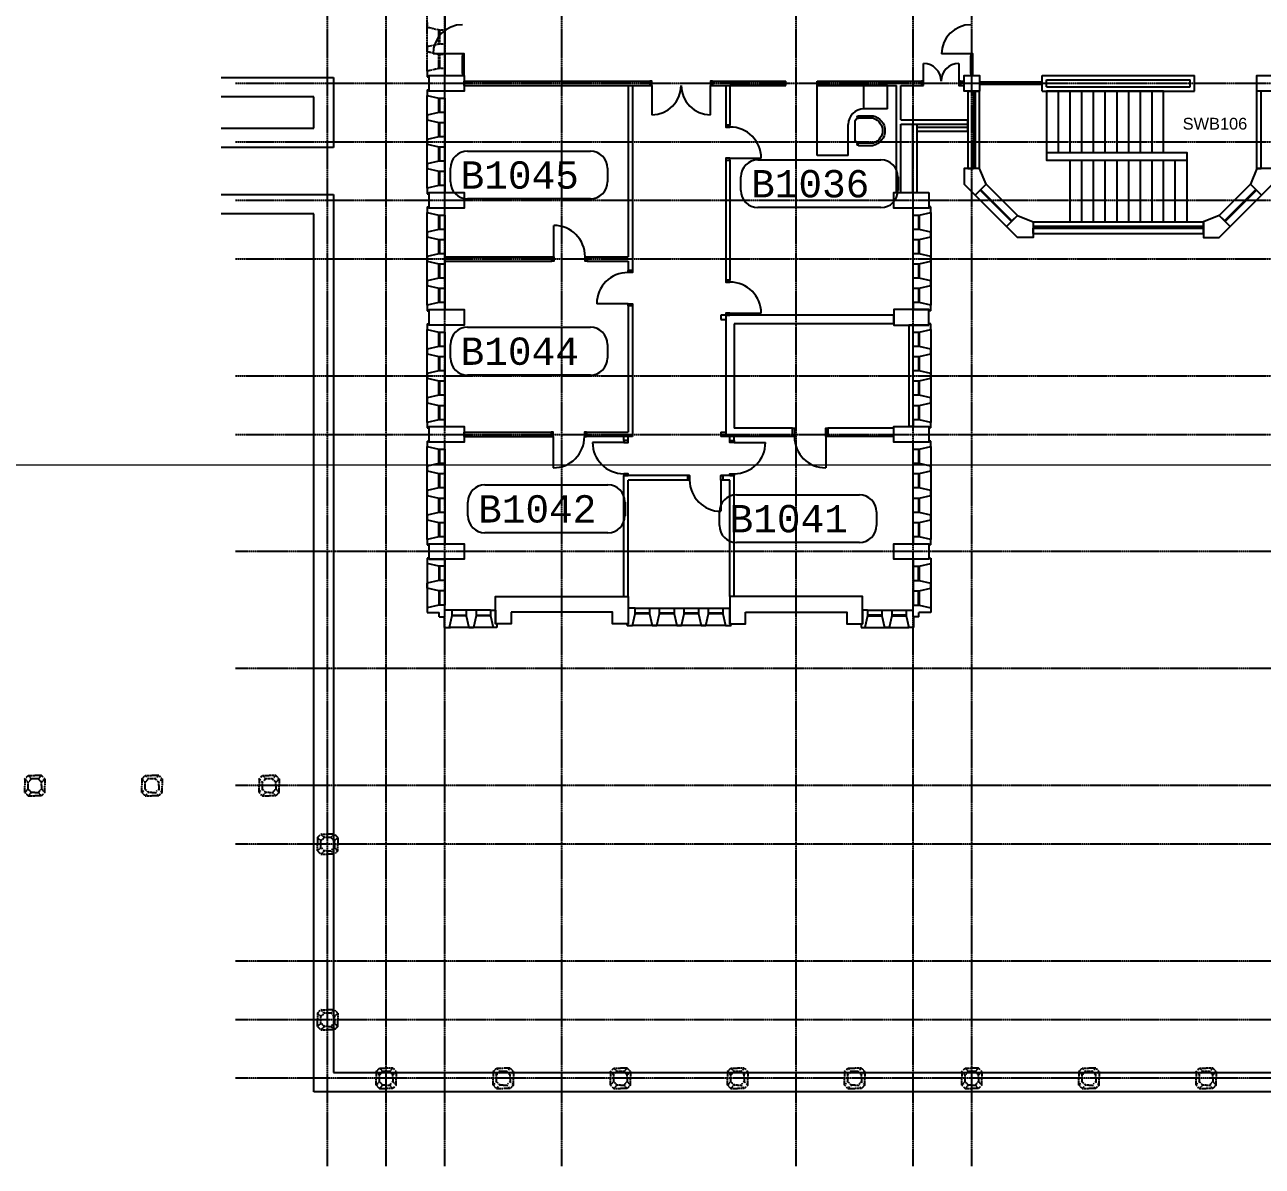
# Model space of a CAD drawing. Header units: millimetres. Extents: x -58291 to 85267, y -25390 to 67826.
# Drawn here: x -58291 to -26594, y -17978 to 11276 of the extents above; entities that cross this region are included whole.
import ezdxf

# ---------------------------------------------------------------- set-up
doc = ezdxf.new("R2010")
doc.units = ezdxf.units.MM
doc.linetypes.add('PCENTRE', pattern=[50.8, 31.75, -6.35, 6.35, -6.35])
doc.linetypes.add('PPHANTOM', pattern=[63.5, 31.75, -6.35, 6.35, -6.35, 6.35, -6.35])
for name, color, linetype in [('Boundaries_and_building_grids', 140, 'Continuous'), ('BRICK_WALLS_P4', 1, 'Continuous'), ('COLUMNS_P5', 3, 'Continuous'), ('DR', 8, 'Continuous'), ('FURNITURE', 40, 'Continuous'), ('LIFTS AND STAIRS', 8, 'Continuous'), ('SITE', 1, 'Continuous'), ('TEXT', 2, 'Continuous'), ('WA', 6, 'Continuous'), ('WA_EXT', 7, 'Continuous'), ('WN', 4, 'Continuous')]:
    doc.layers.add(name, color=color, linetype=linetype)
doc.layers.get('0').off()
doc.styles.add('arial', font='arial.ttf')
doc.styles.add('MONOTXT', font='monotxt.shx')

# ---------------------------------------------------------------- blocks, each defined once
blk = doc.blocks.new('Chair Accent 30x30')
at = {"linetype": 'Continuous'}
for p, q in [((-15, 3.1), (-15, 18)), ((-12.5, 18.3), (-12.5, 3)), ((12.5, 18.3), (12.5, 3)), ((15, 3.1), (15, 18)), ((-9.5, 0), (9.5, 0))]:
    blk.add_line(p, q, dxfattribs=at)
for centre, radius, start, end in [((0, 14.6), 15.4, 12.6804, 167.3196), ((0, 14.4), 13.1, 17.408, 162.5919), ((-13.8, 3.1), 1.25, 180, 0), ((-9.5, 3), 3, 180, 270), ((9.5, 3), 3, 270, 0), ((13.8, 3.1), 1.25, 180, 0)]:
    blk.add_arc(centre, radius, start, end, dxfattribs=at)
blk = doc.blocks.new('computer desk with drawers')
at = {"linetype": 'Continuous'}
for p, q in [((0, -1800), (0, 0)), ((1200, 0), (0, 0)), ((1200, -600), (1200, 0)), ((1800, 0), (1200, 0)), ((1800, -600), (1800, 0)), ((1800, -600), (1200, -600)), ((800, -1800), (800, -1000)), ((800, -1800), (0, -1800))]:
    blk.add_line(p, q, dxfattribs=at)
blk.add_arc((1200, -1000), 400, 90, 180, dxfattribs=at)

msp = doc.modelspace()

# ---------------------------------------------------------------- linework, layer by layer
at = {"layer": 'Boundaries_and_building_grids', "color": 140, "linetype": 'PCENTRE', "lineweight": -3}
for p, q in [((-50533, -17978), (-50533, 67826)), ((-49033, -17978), (-49033, 67826)), ((-47533, -17978), (-47533, 67826)), ((-44533, -17978), (-44533, 67826)), ((-38533, -17978), (-38533, 67826)), ((-35533, -17978), (-35533, 67826)), ((-34033, -17978), (-34033, 67826)), ((-52891, 9776), (50767, 9776)), ((-52891, 8276), (50767, 8276)), ((-52891, 6776), (50767, 6776)), ((-52891, 5276), (50767, 5276)), ((-52891, 2276), (50767, 2276)), ((-52891, 776), (50767, 776)), ((50767, -2224), (-52891, -2224)), ((50767, -5224), (-52891, -5224)), ((50767, -8224), (-52891, -8224)), ((50767, -9724), (-52891, -9724)), ((50767, -12724), (-52891, -12724)), ((50767, -14224), (-52891, -14224)), ((50767, -15724), (-52891, -15724))]:
    msp.add_line(p, q, dxfattribs=at)
at = {"layer": 'BRICK_WALLS_P4', "linetype": 'Continuous'}
for p, q in [((-47033, 9831), (-42278, 9831)), ((-47033, 9721), (-47033, 9831)), ((-47033, 9831), (-42278, 9831)), ((-46663, 9831), (-42278, 9831)), ((-46663, 9831), (-42278, 9831)), ((-42278, 9831), (-42278, 9721)), ((-42278, 9831), (-42278, 9721)), ((-40678, 9831), (-40678, 9721)), ((-40678, 9831), (-38797, 9831)), ((-40678, 9831), (-38797, 9831)), ((-40678, 9831), (-40678, 9721)), ((-40678, 9831), (-38797, 9831)), ((-40678, 9831), (-38797, 9831)), ((-38797, 9721), (-38797, 9831)), ((-38797, 9721), (-38797, 9831)), ((-37997, 9831), (-35917, 9831)), ((-37997, 9721), (-37997, 9831)), ((-37997, 9831), (-35319, 9831)), ((-37997, 9721), (-37997, 9831)), ((-37997, 9831), (-35917, 9831)), ((-37997, 9831), (-35319, 9831)), ((-35319, 9831), (-35319, 9721)), ((-34319, 9831), (-34319, 9721)), ((-34319, 9831), (-34233, 9831)), ((-34233, 9721), (-34233, 9831)), ((-32233, 9976), (-28333, 9976)), ((-32233, 9576), (-32233, 9976)), ((-32123, 9686), (-32123, 9866)), ((-32123, 9866), (-28443, 9866)), ((-28443, 9686), (-28443, 9866)), ((-28333, 9576), (-28333, 9976)), ((-47033, 9721), (-42278, 9721)), ((-47033, 9721), (-42838, 9721)), ((-42728, 9721), (-42278, 9721)), ((-40678, 9721), (-38797, 9721)), ((-40678, 9721), (-40338, 9721)), ((-40228, 9721), (-38797, 9721)), ((-40228, 9721), (-38797, 9721)), ((-38797, 9721), (-40228, 9721)), ((-37997, 9721), (-35963, 9721)), ((-37997, 9721), (-35963, 9721)), ((-37997, 9721), (-35963, 9721)), ((-37997, 9721), (-35963, 9721)), ((-35963, 6976), (-35963, 9721)), ((-35853, 8837), (-35853, 9721)), ((-35853, 9721), (-35319, 9721)), ((-34319, 9721), (-34233, 9721)), ((-34133, 9576), (-34133, 7593)), ((-34133, 9576), (-33993, 9576)), ((-33993, 9576), (-33993, 7593)), ((-33943, 7593), (-33943, 9576)), ((-33943, 9576), (-33833, 9576)), ((-33833, 7593), (-33833, 9576)), ((-32233, 9576), (-28333, 9576)), ((-32123, 9686), (-28443, 9686)), ((-26733, 7593), (-26733, 9576)), ((-26623, 9576), (-26733, 9576)), ((-26623, 7593), (-26623, 9576)), ((-35853, 8837), (-34133, 8837)), ((-35853, 8727), (-34133, 8727)), ((-35853, 6976), (-35853, 8727)), ((-35541, 6976), (-35541, 8727)), ((-35431, 6976), (-35431, 8727)), ((-35431, 8654), (-34133, 8654)), ((-34133, 8727), (-34133, 8837)), ((-34133, 8544), (-34133, 8727)), ((-35431, 8544), (-34133, 8544)), ((-34133, 7593), (-33993, 7593)), ((-33833, 7593), (-33943, 7593)), ((-26733, 7593), (-26623, 7593)), ((-35963, 6976), (-35853, 6976)), ((-35541, 6976), (-35431, 6976)), ((-32466, 6226), (-28100, 6226)), ((-32466, 6226), (-32466, 6116)), ((-32466, 6116), (-28100, 6116)), ((-32466, 6066), (-28100, 6066)), ((-32466, 5926), (-32466, 6066)), ((-28100, 6116), (-28100, 6226)), ((-28100, 5926), (-28100, 6066)), ((-32466, 5926), (-28100, 5926)), ((-36033, 3831), (-40338, 3831)), ((-40338, 3831), (-40338, 721)), ((-36033, 3611), (-36033, 3831)), ((-36033, 3611), (-40118, 3611)), ((-40118, 3611), (-40118, 941)), ((-35533, 3576), (-35643, 3576)), ((-35643, 3576), (-35643, 976)), ((-35533, 976), (-35643, 976)), ((-38625, 721), (-40338, 721)), ((-38625, 941), (-40118, 941)), ((-38625, 721), (-38625, 941)), ((-36033, 941), (-37725, 941)), ((-37725, 721), (-37725, 941)), ((-36033, 721), (-37725, 721)), ((-36033, 721), (-36033, 941))]:
    msp.add_line(p, q, dxfattribs=at)
at = {"layer": 'COLUMNS_P5', "color": 8, "linetype": 'PPHANTOM'}
for p, q in [((-58291, -8052), (-58205, -7966)), ((-58291, -8052), (-58291, -8224)), ((-58205, -8138), (-58291, -8052)), ((-58291, -8397), (-58291, -8224)), ((-58119, -8052), (-58205, -7966)), ((-58205, -7966), (-58033, -7966)), ((-58205, -8138), (-58119, -8052)), ((-58205, -8224), (-58205, -8138)), ((-58205, -8310), (-58205, -8224)), ((-58033, -8052), (-58119, -8052)), ((-57861, -7966), (-58033, -7966)), ((-57947, -8052), (-58033, -8052)), ((-57947, -8052), (-57861, -7966)), ((-57947, -8052), (-57861, -8138)), ((-57774, -8052), (-57861, -7966)), ((-57861, -8138), (-57774, -8052)), ((-57861, -8224), (-57861, -8138)), ((-57861, -8224), (-57861, -8310)), ((-57774, -8052), (-57774, -8224)), ((-57774, -8397), (-57774, -8224)), ((-55291, -8052), (-55205, -7966)), ((-55205, -8138), (-55291, -8052)), ((-55291, -8052), (-55291, -8224)), ((-55291, -8397), (-55291, -8224)), ((-55205, -7966), (-55033, -7966)), ((-55119, -8052), (-55205, -7966)), ((-55205, -8138), (-55119, -8052)), ((-55205, -8224), (-55205, -8138)), ((-55205, -8310), (-55205, -8224)), ((-55033, -8052), (-55119, -8052)), ((-54861, -7966), (-55033, -7966)), ((-54947, -8052), (-55033, -8052)), ((-54947, -8052), (-54861, -7966)), ((-54947, -8052), (-54861, -8138)), ((-54774, -8052), (-54861, -7966)), ((-54861, -8138), (-54774, -8052)), ((-54861, -8224), (-54861, -8138)), ((-54861, -8224), (-54861, -8310)), ((-54774, -8052), (-54774, -8224)), ((-54774, -8397), (-54774, -8224)), ((-52291, -8052), (-52205, -7966)), ((-52291, -8052), (-52291, -8224)), ((-52205, -8138), (-52291, -8052)), ((-52291, -8397), (-52291, -8224)), ((-52119, -8052), (-52205, -7966)), ((-52205, -7966), (-52033, -7966)), ((-52205, -8138), (-52119, -8052)), ((-52205, -8224), (-52205, -8138)), ((-52205, -8310), (-52205, -8224)), ((-52033, -8052), (-52119, -8052)), ((-51861, -7966), (-52033, -7966)), ((-51947, -8052), (-52033, -8052)), ((-51947, -8052), (-51861, -7966)), ((-51947, -8052), (-51861, -8138)), ((-51774, -8052), (-51861, -7966)), ((-51861, -8138), (-51774, -8052)), ((-51861, -8224), (-51861, -8138)), ((-51861, -8224), (-51861, -8310)), ((-51774, -8052), (-51774, -8224)), ((-51774, -8397), (-51774, -8224)), ((-58205, -8310), (-58291, -8397)), ((-58291, -8397), (-58205, -8483)), ((-58119, -8397), (-58205, -8310)), ((-58119, -8397), (-58205, -8483)), ((-58205, -8483), (-58033, -8483)), ((-58033, -8397), (-58119, -8397)), ((-58033, -8397), (-57947, -8397)), ((-57861, -8483), (-58033, -8483)), ((-57861, -8310), (-57947, -8397)), ((-57947, -8397), (-57861, -8483)), ((-57861, -8310), (-57774, -8397)), ((-57774, -8397), (-57861, -8483)), ((-55205, -8310), (-55291, -8397)), ((-55291, -8397), (-55205, -8483)), ((-55119, -8397), (-55205, -8310)), ((-55119, -8397), (-55205, -8483)), ((-55205, -8483), (-55033, -8483)), ((-55033, -8397), (-55119, -8397)), ((-55033, -8397), (-54947, -8397)), ((-54861, -8483), (-55033, -8483)), ((-54861, -8310), (-54947, -8397)), ((-54947, -8397), (-54861, -8483)), ((-54861, -8310), (-54774, -8397)), ((-54774, -8397), (-54861, -8483)), ((-52205, -8310), (-52291, -8397)), ((-52291, -8397), (-52205, -8483)), ((-52119, -8397), (-52205, -8310)), ((-52119, -8397), (-52205, -8483)), ((-52205, -8483), (-52033, -8483)), ((-52033, -8397), (-52119, -8397)), ((-52033, -8397), (-51947, -8397)), ((-51861, -8483), (-52033, -8483)), ((-51861, -8310), (-51947, -8397)), ((-51947, -8397), (-51861, -8483)), ((-51861, -8310), (-51774, -8397)), ((-51774, -8397), (-51861, -8483)), ((-50791, -9552), (-50705, -9466)), ((-50619, -9552), (-50705, -9466)), ((-50705, -9466), (-50533, -9466)), ((-50361, -9466), (-50533, -9466)), ((-50447, -9552), (-50361, -9466)), ((-50274, -9552), (-50361, -9466)), ((-50791, -9552), (-50791, -9724)), ((-50705, -9638), (-50791, -9552)), ((-50791, -9897), (-50791, -9724)), ((-50705, -9810), (-50791, -9897)), ((-50705, -9638), (-50619, -9552)), ((-50705, -9724), (-50705, -9638)), ((-50705, -9810), (-50705, -9724)), ((-50619, -9897), (-50705, -9810)), ((-50533, -9552), (-50619, -9552)), ((-50447, -9552), (-50533, -9552)), ((-50447, -9552), (-50361, -9638)), ((-50361, -9810), (-50447, -9897)), ((-50361, -9638), (-50274, -9552)), ((-50361, -9724), (-50361, -9638)), ((-50361, -9724), (-50361, -9810)), ((-50361, -9810), (-50274, -9897)), ((-50274, -9552), (-50274, -9724)), ((-50274, -9897), (-50274, -9724)), ((-50791, -9897), (-50705, -9983)), ((-50619, -9897), (-50705, -9983)), ((-50705, -9983), (-50533, -9983)), ((-50533, -9897), (-50619, -9897)), ((-50533, -9897), (-50447, -9897)), ((-50361, -9983), (-50533, -9983)), ((-50447, -9897), (-50361, -9983)), ((-50274, -9897), (-50361, -9983)), ((-50791, -14052), (-50705, -13966)), ((-50791, -14052), (-50791, -14224)), ((-50705, -14138), (-50791, -14052)), ((-50791, -14397), (-50791, -14224)), ((-50619, -14052), (-50705, -13966)), ((-50705, -13966), (-50533, -13966)), ((-50705, -14138), (-50619, -14052)), ((-50705, -14224), (-50705, -14138)), ((-50705, -14310), (-50705, -14224)), ((-50533, -14052), (-50619, -14052)), ((-50361, -13966), (-50533, -13966)), ((-50447, -14052), (-50533, -14052)), ((-50447, -14052), (-50361, -13966)), ((-50447, -14052), (-50361, -14138)), ((-50274, -14052), (-50361, -13966)), ((-50361, -14138), (-50274, -14052)), ((-50361, -14224), (-50361, -14138)), ((-50361, -14224), (-50361, -14310)), ((-50274, -14052), (-50274, -14224)), ((-50274, -14397), (-50274, -14224)), ((-50705, -14310), (-50791, -14397)), ((-50791, -14397), (-50705, -14483)), ((-50619, -14397), (-50705, -14310)), ((-50619, -14397), (-50705, -14483)), ((-50705, -14483), (-50533, -14483)), ((-50533, -14397), (-50619, -14397)), ((-50533, -14397), (-50447, -14397)), ((-50361, -14483), (-50533, -14483)), ((-50361, -14310), (-50447, -14397)), ((-50447, -14397), (-50361, -14483)), ((-50361, -14310), (-50274, -14397)), ((-50274, -14397), (-50361, -14483)), ((-49291, -15552), (-49205, -15466)), ((-49119, -15552), (-49205, -15466)), ((-49205, -15466), (-49033, -15466)), ((-48861, -15466), (-49033, -15466)), ((-48947, -15552), (-48861, -15466)), ((-48774, -15552), (-48861, -15466)), ((-46291, -15552), (-46205, -15466)), ((-46119, -15552), (-46205, -15466)), ((-46205, -15466), (-46033, -15466)), ((-45861, -15466), (-46033, -15466)), ((-45947, -15552), (-45861, -15466)), ((-45774, -15552), (-45861, -15466)), ((-43291, -15552), (-43205, -15466)), ((-43205, -15466), (-43033, -15466)), ((-43119, -15552), (-43205, -15466)), ((-42861, -15466), (-43033, -15466)), ((-42947, -15552), (-42861, -15466)), ((-42774, -15552), (-42861, -15466)), ((-40291, -15552), (-40205, -15466)), ((-40119, -15552), (-40205, -15466)), ((-40205, -15466), (-40033, -15466)), ((-39861, -15466), (-40033, -15466)), ((-39947, -15552), (-39861, -15466)), ((-39774, -15552), (-39861, -15466)), ((-37291, -15552), (-37205, -15466)), ((-37119, -15552), (-37205, -15466)), ((-37205, -15466), (-37033, -15466)), ((-36861, -15466), (-37033, -15466)), ((-36947, -15552), (-36861, -15466)), ((-36774, -15552), (-36861, -15466)), ((-34291, -15552), (-34205, -15466)), ((-34119, -15552), (-34205, -15466)), ((-34205, -15466), (-34033, -15466)), ((-33861, -15466), (-34033, -15466)), ((-33947, -15552), (-33861, -15466)), ((-33774, -15552), (-33861, -15466)), ((-31291, -15552), (-31205, -15466)), ((-31205, -15466), (-31033, -15466)), ((-31119, -15552), (-31205, -15466)), ((-30861, -15466), (-31033, -15466)), ((-30947, -15552), (-30861, -15466)), ((-30774, -15552), (-30861, -15466)), ((-28291, -15552), (-28205, -15466)), ((-28119, -15552), (-28205, -15466)), ((-28205, -15466), (-28033, -15466)), ((-27861, -15466), (-28033, -15466)), ((-27947, -15552), (-27861, -15466)), ((-27774, -15552), (-27861, -15466)), ((-49291, -15552), (-49291, -15724)), ((-49205, -15638), (-49291, -15552)), ((-49291, -15897), (-49291, -15724)), ((-49205, -15810), (-49291, -15897)), ((-49205, -15638), (-49119, -15552)), ((-49205, -15724), (-49205, -15638)), ((-49205, -15810), (-49205, -15724)), ((-49119, -15897), (-49205, -15810)), ((-49033, -15552), (-49119, -15552)), ((-48947, -15552), (-49033, -15552)), ((-48947, -15552), (-48861, -15638)), ((-48861, -15810), (-48947, -15897)), ((-48861, -15638), (-48774, -15552)), ((-48861, -15724), (-48861, -15638)), ((-48861, -15724), (-48861, -15810)), ((-48861, -15810), (-48774, -15897)), ((-48774, -15552), (-48774, -15724)), ((-48774, -15897), (-48774, -15724)), ((-46291, -15552), (-46291, -15724)), ((-46205, -15638), (-46291, -15552)), ((-46291, -15897), (-46291, -15724)), ((-46205, -15810), (-46291, -15897)), ((-46205, -15638), (-46119, -15552)), ((-46205, -15724), (-46205, -15638)), ((-46205, -15810), (-46205, -15724)), ((-46119, -15897), (-46205, -15810)), ((-46033, -15552), (-46119, -15552)), ((-45947, -15552), (-46033, -15552)), ((-45947, -15552), (-45861, -15638)), ((-45861, -15810), (-45947, -15897)), ((-45861, -15638), (-45774, -15552)), ((-45861, -15724), (-45861, -15638)), ((-45861, -15724), (-45861, -15810)), ((-45861, -15810), (-45774, -15897)), ((-45774, -15552), (-45774, -15724)), ((-45774, -15897), (-45774, -15724)), ((-43205, -15638), (-43291, -15552)), ((-43291, -15552), (-43291, -15724)), ((-43291, -15897), (-43291, -15724)), ((-43205, -15810), (-43291, -15897)), ((-43205, -15638), (-43119, -15552)), ((-43205, -15724), (-43205, -15638)), ((-43205, -15810), (-43205, -15724)), ((-43119, -15897), (-43205, -15810)), ((-43033, -15552), (-43119, -15552)), ((-42947, -15552), (-43033, -15552)), ((-42947, -15552), (-42861, -15638)), ((-42861, -15810), (-42947, -15897)), ((-42861, -15638), (-42774, -15552)), ((-42861, -15724), (-42861, -15638)), ((-42861, -15724), (-42861, -15810)), ((-42861, -15810), (-42774, -15897)), ((-42774, -15552), (-42774, -15724)), ((-42774, -15897), (-42774, -15724)), ((-40205, -15638), (-40291, -15552)), ((-40291, -15552), (-40291, -15724)), ((-40291, -15897), (-40291, -15724)), ((-40205, -15810), (-40291, -15897)), ((-40205, -15638), (-40119, -15552)), ((-40205, -15724), (-40205, -15638)), ((-40205, -15810), (-40205, -15724)), ((-40119, -15897), (-40205, -15810)), ((-40033, -15552), (-40119, -15552)), ((-39947, -15552), (-40033, -15552)), ((-39947, -15552), (-39861, -15638)), ((-39861, -15810), (-39947, -15897)), ((-39861, -15638), (-39774, -15552)), ((-39861, -15724), (-39861, -15638)), ((-39861, -15724), (-39861, -15810)), ((-39861, -15810), (-39774, -15897)), ((-39774, -15552), (-39774, -15724)), ((-39774, -15897), (-39774, -15724)), ((-37291, -15552), (-37291, -15724)), ((-37205, -15638), (-37291, -15552)), ((-37291, -15897), (-37291, -15724)), ((-37205, -15810), (-37291, -15897)), ((-37205, -15638), (-37119, -15552)), ((-37205, -15724), (-37205, -15638)), ((-37205, -15810), (-37205, -15724)), ((-37119, -15897), (-37205, -15810)), ((-37033, -15552), (-37119, -15552)), ((-36947, -15552), (-37033, -15552)), ((-36947, -15552), (-36861, -15638)), ((-36861, -15810), (-36947, -15897)), ((-36861, -15638), (-36774, -15552)), ((-36861, -15724), (-36861, -15638)), ((-36861, -15724), (-36861, -15810)), ((-36861, -15810), (-36774, -15897)), ((-36774, -15552), (-36774, -15724)), ((-36774, -15897), (-36774, -15724)), ((-34291, -15552), (-34291, -15724)), ((-34205, -15638), (-34291, -15552)), ((-34291, -15897), (-34291, -15724)), ((-34205, -15810), (-34291, -15897)), ((-34205, -15638), (-34119, -15552)), ((-34205, -15724), (-34205, -15638)), ((-34205, -15810), (-34205, -15724)), ((-34119, -15897), (-34205, -15810)), ((-34033, -15552), (-34119, -15552)), ((-33947, -15552), (-34033, -15552)), ((-33947, -15552), (-33861, -15638)), ((-33861, -15810), (-33947, -15897)), ((-33861, -15638), (-33774, -15552)), ((-33861, -15724), (-33861, -15638)), ((-33861, -15724), (-33861, -15810)), ((-33861, -15810), (-33774, -15897)), ((-33774, -15552), (-33774, -15724)), ((-33774, -15897), (-33774, -15724)), ((-31291, -15552), (-31291, -15724)), ((-31205, -15638), (-31291, -15552)), ((-31291, -15897), (-31291, -15724)), ((-31205, -15810), (-31291, -15897)), ((-31205, -15638), (-31119, -15552)), ((-31205, -15724), (-31205, -15638)), ((-31205, -15810), (-31205, -15724)), ((-31119, -15897), (-31205, -15810)), ((-31033, -15552), (-31119, -15552)), ((-30947, -15552), (-31033, -15552)), ((-30947, -15552), (-30861, -15638)), ((-30861, -15810), (-30947, -15897)), ((-30861, -15638), (-30774, -15552)), ((-30861, -15724), (-30861, -15638)), ((-30861, -15724), (-30861, -15810)), ((-30861, -15810), (-30774, -15897)), ((-30774, -15552), (-30774, -15724)), ((-30774, -15897), (-30774, -15724)), ((-28291, -15552), (-28291, -15724)), ((-28205, -15638), (-28291, -15552)), ((-28291, -15897), (-28291, -15724)), ((-28205, -15810), (-28291, -15897)), ((-28205, -15638), (-28119, -15552)), ((-28205, -15724), (-28205, -15638)), ((-28205, -15810), (-28205, -15724)), ((-28119, -15897), (-28205, -15810)), ((-28033, -15552), (-28119, -15552)), ((-27947, -15552), (-28033, -15552)), ((-27947, -15552), (-27861, -15638)), ((-27861, -15810), (-27947, -15897)), ((-27861, -15638), (-27774, -15552)), ((-27861, -15724), (-27861, -15638)), ((-27861, -15724), (-27861, -15810)), ((-27861, -15810), (-27774, -15897)), ((-27774, -15552), (-27774, -15724)), ((-27774, -15897), (-27774, -15724)), ((-49291, -15897), (-49205, -15983)), ((-49119, -15897), (-49205, -15983)), ((-49205, -15983), (-49033, -15983)), ((-49033, -15897), (-49119, -15897)), ((-49033, -15897), (-48947, -15897)), ((-48861, -15983), (-49033, -15983)), ((-48947, -15897), (-48861, -15983)), ((-48774, -15897), (-48861, -15983)), ((-46291, -15897), (-46205, -15983)), ((-46119, -15897), (-46205, -15983)), ((-46205, -15983), (-46033, -15983)), ((-46033, -15897), (-46119, -15897)), ((-46033, -15897), (-45947, -15897)), ((-45861, -15983), (-46033, -15983)), ((-45947, -15897), (-45861, -15983)), ((-45774, -15897), (-45861, -15983)), ((-43291, -15897), (-43205, -15983)), ((-43119, -15897), (-43205, -15983)), ((-43205, -15983), (-43033, -15983)), ((-43033, -15897), (-43119, -15897)), ((-43033, -15897), (-42947, -15897)), ((-42861, -15983), (-43033, -15983)), ((-42947, -15897), (-42861, -15983)), ((-42774, -15897), (-42861, -15983)), ((-40291, -15897), (-40205, -15983)), ((-40119, -15897), (-40205, -15983)), ((-40205, -15983), (-40033, -15983)), ((-40033, -15897), (-40119, -15897)), ((-40033, -15897), (-39947, -15897)), ((-39861, -15983), (-40033, -15983)), ((-39947, -15897), (-39861, -15983)), ((-39774, -15897), (-39861, -15983)), ((-37291, -15897), (-37205, -15983)), ((-37119, -15897), (-37205, -15983)), ((-37205, -15983), (-37033, -15983)), ((-37033, -15897), (-37119, -15897)), ((-37033, -15897), (-36947, -15897)), ((-36861, -15983), (-37033, -15983)), ((-36947, -15897), (-36861, -15983)), ((-36774, -15897), (-36861, -15983)), ((-34291, -15897), (-34205, -15983)), ((-34119, -15897), (-34205, -15983)), ((-34205, -15983), (-34033, -15983)), ((-34033, -15897), (-34119, -15897)), ((-34033, -15897), (-33947, -15897)), ((-33861, -15983), (-34033, -15983)), ((-33947, -15897), (-33861, -15983)), ((-33774, -15897), (-33861, -15983)), ((-31291, -15897), (-31205, -15983)), ((-31119, -15897), (-31205, -15983)), ((-31205, -15983), (-31033, -15983)), ((-31033, -15897), (-31119, -15897)), ((-31033, -15897), (-30947, -15897)), ((-30861, -15983), (-31033, -15983)), ((-30947, -15897), (-30861, -15983)), ((-30774, -15897), (-30861, -15983)), ((-28291, -15897), (-28205, -15983)), ((-28119, -15897), (-28205, -15983)), ((-28205, -15983), (-28033, -15983)), ((-28033, -15897), (-28119, -15897)), ((-28033, -15897), (-27947, -15897)), ((-27861, -15983), (-28033, -15983)), ((-27947, -15897), (-27861, -15983)), ((-27774, -15897), (-27861, -15983))]:
    msp.add_line(p, q, dxfattribs=at)
at = {"layer": 'COLUMNS_P5', "linetype": 'Continuous'}
for points in [[(-47933, 9576), (-47933, 9976), (-47033, 9976), (-47033, 9576), (-47933, 9576)], [(-33833, 9576), (-34233, 9576), (-34233, 9976), (-33833, 9976), (-33833, 9576)], [(-26333, 9576), (-26733, 9576), (-26733, 9976), (-26333, 9976), (-26333, 9576)], [(-47933, 6576), (-47933, 6976), (-47033, 6976), (-47033, 6576), (-47933, 6576)], [(-35133, 6976), (-35133, 6576), (-36033, 6576), (-36033, 6976), (-35133, 6976)], [(-47933, 3576), (-47933, 3976), (-47033, 3976), (-47033, 3576), (-47933, 3576)], [(-35133, 3576), (-35133, 3976), (-36033, 3976), (-36033, 3576), (-35133, 3576)], [(-47933, 576), (-47933, 976), (-47033, 976), (-47033, 576), (-47933, 576)], [(-35133, 976), (-35133, 576), (-36033, 576), (-36033, 976), (-35133, 976)], [(-47933, -2424), (-47933, -2024), (-47033, -2024), (-47033, -2424), (-47933, -2424)], [(-35133, -2024), (-35133, -2424), (-36033, -2424), (-36033, -2024), (-35133, -2024)]]:
    msp.add_lwpolyline(points, dxfattribs=at)
at = {"layer": 'COLUMNS_P5', "linetype": 'Continuous', "lineweight": -3}
for points in [[(-33950, 6910), (-33667, 7193), (-33833, 7593), (-34233, 7593), (-34233, 7193)], [(-26733, 7593), (-26898, 7193), (-26616, 6910), (-26333, 7193), (-26333, 7593)], [(-33148, 6109), (-32866, 6391), (-32466, 6226), (-32466, 5826), (-32866, 5826)], [(-27417, 6109), (-27700, 6391), (-28100, 6226), (-28100, 5826), (-27700, 5826)], [(-45833, -3774), (-45833, -4074), (-46233, -4074), (-46233, -3374), (-42833, -3374), (-42833, -4074), (-43233, -4074), (-43233, -3774)], [(-39833, -3774), (-37233, -3774), (-37233, -4074), (-36833, -4074), (-36833, -3374), (-40233, -3374), (-40233, -4074), (-39833, -4074)]]:
    msp.add_lwpolyline(points, close=True, dxfattribs=at)
at = {"layer": 'DR', "linetype": 'Continuous'}
for p, q in [((-47083, 10526), (-47833, 10526)), ((-34058, 10526), (-34808, 10526)), ((-35269, 9831), (-35269, 10281)), ((-34369, 10281), (-34369, 9831)), ((-42228, 9721), (-42228, 8971)), ((-40728, 8971), (-40728, 9721)), ((-40228, 7855), (-39428, 7855)), ((-44738, 5331), (-44738, 6131)), ((-42838, 4126), (-43638, 4126)), ((-40228, 3881), (-39428, 3881)), ((-44756, 721), (-44756, -79)), ((-37775, 721), (-37775, -79)), ((-42948, 571), (-43748, 571)), ((-40118, 571), (-39318, 571)), ((-40461, -394), (-40461, -1194))]:
    msp.add_line(p, q, dxfattribs=at)
for points in [[(-47033, 10476), (-47033, 10526), (-47083, 10526), (-47083, 10476), (-47033, 10476)], [(-34008, 10476), (-34008, 10526), (-34058, 10526), (-34058, 10476), (-34008, 10476)], [(-47033, 9976), (-47033, 10026), (-47083, 10026), (-47083, 9976), (-47033, 9976)], [(-42228, 9721), (-42228, 9831), (-42278, 9831), (-42278, 9721), (-42228, 9721)], [(-42228, 9721), (-42228, 9831), (-42278, 9831), (-42278, 9721), (-42228, 9721)], [(-40678, 9721), (-40678, 9831), (-40728, 9831), (-40728, 9721), (-40678, 9721)], [(-40678, 9721), (-40678, 9831), (-40728, 9831), (-40728, 9721), (-40678, 9721)], [(-35269, 9721), (-35269, 9831), (-35319, 9831), (-35319, 9721), (-35269, 9721)], [(-34319, 9721), (-34319, 9831), (-34369, 9831), (-34369, 9721), (-34319, 9721)], [(-34008, 9976), (-34008, 10026), (-34058, 10026), (-34058, 9976), (-34008, 9976)], [(-40228, 8655), (-40228, 8705), (-40338, 8705), (-40338, 8655), (-40228, 8655)], [(-40228, 7805), (-40228, 7855), (-40338, 7855), (-40338, 7805), (-40228, 7805)], [(-44788, 5331), (-44738, 5331), (-44738, 5221), (-44788, 5221), (-44788, 5331)], [(-43938, 5331), (-43888, 5331), (-43888, 5221), (-43938, 5221), (-43938, 5331)], [(-42838, 4926), (-42838, 4976), (-42728, 4976), (-42728, 4926), (-42838, 4926)], [(-40228, 4681), (-40228, 4731), (-40338, 4731), (-40338, 4681), (-40228, 4681)], [(-42838, 4076), (-42838, 4126), (-42728, 4126), (-42728, 4076), (-42838, 4076)], [(-40228, 3831), (-40228, 3881), (-40338, 3881), (-40338, 3831), (-40228, 3831)], [(-44806, 721), (-44756, 721), (-44756, 831), (-44806, 831), (-44806, 721)], [(-43956, 721), (-43906, 721), (-43906, 831), (-43956, 831), (-43956, 721)], [(-38575, 721), (-38625, 721), (-38625, 941), (-38575, 941), (-38575, 721)], [(-37725, 721), (-37775, 721), (-37775, 941), (-37725, 941), (-37725, 721)], [(-42948, 621), (-42948, 571), (-42838, 571), (-42838, 621), (-42948, 621)], [(-40118, 621), (-40118, 571), (-40228, 571), (-40228, 621), (-40118, 621)], [(-42948, -229), (-42948, -279), (-42838, -279), (-42838, -229), (-42948, -229)], [(-41261, -394), (-41311, -394), (-41311, -279), (-41261, -279), (-41261, -394)], [(-40411, -394), (-40461, -394), (-40461, -279), (-40411, -279), (-40411, -394)], [(-40118, -229), (-40118, -279), (-40228, -279), (-40228, -229), (-40118, -229)]]:
    msp.add_lwpolyline(points, dxfattribs=at)
for centre, radius, start, end in [((-47083, 10526), 750, 90, 180), ((-34058, 10526), 750, 90, 180), ((-35269, 9831), 450, 0, 90), ((-34369, 9831), 450, 90, 180), ((-42228, 9721), 750, 270, 0), ((-40728, 9721), 750, 180, 270), ((-40228, 7855), 800, 0, 90), ((-44738, 5331), 800, 0, 90), ((-42838, 4126), 800, 90, 180), ((-40228, 3881), 800, 0, 90), ((-44756, 721), 800, 270, 0), ((-37775, 721), 800, 180, 270), ((-42948, 571), 800, 180, 270), ((-40118, 571), 800, 270, 0), ((-40461, -394), 800, 180, 270)]:
    msp.add_arc(centre, radius, start, end, dxfattribs=at)
at = {"layer": 'LIFTS AND STAIRS', "linetype": 'Continuous'}
for p, q in [((-31823, 9576), (-31823, 8001)), ((-31523, 9576), (-31523, 8001)), ((-31223, 9576), (-31223, 8001)), ((-30923, 9576), (-30923, 8001)), ((-30623, 9576), (-30623, 8001)), ((-30323, 9576), (-30323, 8001)), ((-30023, 9576), (-30023, 8001)), ((-29723, 9576), (-29723, 8001)), ((-29423, 9576), (-29423, 8001)), ((-31523, 7801), (-31523, 6226)), ((-31223, 7801), (-31223, 6226)), ((-30923, 7801), (-30923, 6226)), ((-30623, 7801), (-30623, 6226)), ((-30323, 7801), (-30323, 6226)), ((-30023, 7801), (-30023, 6226)), ((-29723, 7801), (-29723, 6226)), ((-29423, 7801), (-29423, 6226)), ((-29123, 6226), (-29123, 7801)), ((-28823, 6226), (-28823, 7801)), ((-28523, 7801), (-28523, 6226)), ((-31523, 6226), (-28523, 6226))]:
    msp.add_line(p, q, dxfattribs=at)
for points in [[(-32258, 9751), (-32258, 9801), (-33808, 9801), (-33808, 9751), (-32258, 9751)], [(-29123, 9576), (-32123, 9576), (-32123, 8001), (-29123, 8001), (-29123, 9576)], [(-32123, 8001), (-32123, 7801), (-28523, 7801)], [(-29123, 8001), (-28523, 8001), (-28523, 7801)]]:
    msp.add_lwpolyline(points, dxfattribs=at)
at = {"layer": 'SITE', "linetype": 'Continuous', "lineweight": -3}
for p, q in [((-53261, 9926), (-50383, 9926)), ((-50383, 9926), (-50383, 8126)), ((-50883, 9426), (-53261, 9426)), ((-50883, 8626), (-50883, 9426)), ((-53261, 8626), (-50883, 8626)), ((-50383, 8126), (-53261, 8126)), ((-53261, 6926), (-50383, 6926)), ((-50383, 6926), (-50383, -15574)), ((-50883, 6426), (-53261, 6426)), ((-50883, -16074), (-50883, 6426)), ((-50383, -15574), (-23683, -15574)), ((-23183, -16074), (-50883, -16074))]:
    msp.add_line(p, q, dxfattribs=at)
at = {"layer": 'TEXT', "linetype": 'Continuous'}
for p, q in [((-46952, 8037), (-43802, 8037)), ((-39512, 7814), (-36362, 7814)), ((-47389, 7250), (-47389, 7600)), ((-43364, 7600), (-43364, 7250)), ((-39949, 7027), (-39949, 7377)), ((-35924, 7377), (-35924, 7027)), ((-43802, 6812), (-46952, 6812)), ((-36362, 6589), (-39512, 6589)), ((-46952, 3522), (-43802, 3522)), ((-47389, 2735), (-47389, 3085)), ((-43364, 3085), (-43364, 2735)), ((-43802, 2297), (-46952, 2297)), ((-46504, -519), (-43354, -519)), ((-40063, -770), (-36913, -770)), ((-46941, -1306), (-46941, -956)), ((-42916, -956), (-42916, -1306)), ((-40500, -1557), (-40500, -1207)), ((-36475, -1207), (-36475, -1557)), ((-43354, -1744), (-46504, -1744)), ((-36913, -1995), (-40063, -1995))]:
    msp.add_line(p, q, dxfattribs=at)
for centre, start, end in [((-46952, 7600), 90, 180), ((-43802, 7600), 0, 90), ((-39512, 7377), 90, 180), ((-36362, 7377), 0, 90), ((-46952, 7250), 180, 270), ((-43802, 7250), 270, 0), ((-39512, 7027), 180, 270), ((-36362, 7027), 270, 0), ((-46952, 3085), 90, 180), ((-43802, 3085), 0, 90), ((-46952, 2735), 180, 270), ((-43802, 2735), 270, 0), ((-46504, -956), 90, 180), ((-43354, -956), 0, 90), ((-40063, -1207), 90, 180), ((-36913, -1207), 0, 90), ((-46504, -1306), 180, 270), ((-43354, -1306), 270, 0), ((-40063, -1557), 180, 270), ((-36913, -1557), 270, 0)]:
    msp.add_arc(centre, 437, start, end, dxfattribs=at)
at = {"layer": 'WA', "linetype": 'Continuous'}
for p, q in [((-42838, 9721), (-42838, 5331)), ((-42728, 9721), (-42728, 4976)), ((-40338, 9721), (-40338, 8705)), ((-40228, 9721), (-40228, 8705)), ((-40338, 8705), (-40228, 8705)), ((-40338, 7805), (-40228, 7805)), ((-40338, 7805), (-40338, 4731)), ((-40228, 7805), (-40228, 4731)), ((-47533, 5331), (-44788, 5331)), ((-47533, 5221), (-44788, 5221)), ((-44788, 5331), (-44788, 5221)), ((-43888, 5331), (-43888, 5221)), ((-43888, 5331), (-42838, 5331)), ((-43888, 5221), (-42838, 5221)), ((-42838, 5221), (-42838, 4976)), ((-42728, 4976), (-42838, 4976)), ((-40338, 4731), (-40228, 4731)), ((-42728, 4076), (-42838, 4076)), ((-42838, 4076), (-42838, 3476)), ((-42728, 4076), (-42728, 3831)), ((-42728, 3831), (-42728, 3476)), ((-40338, 3831), (-40458, 3831)), ((-40458, 3831), (-40458, 3721)), ((-40458, 3721), (-40338, 3721)), ((-42838, 3476), (-42838, 831)), ((-42728, 3476), (-42728, 721)), ((-47033, 831), (-44806, 831)), ((-47033, 721), (-47033, 831)), ((-47033, 721), (-44806, 721)), ((-44806, 831), (-44806, 721)), ((-43906, 831), (-43906, 721)), ((-43906, 831), (-42838, 831)), ((-42728, 721), (-43906, 721)), ((-40458, 831), (-40338, 831)), ((-40458, 831), (-40458, 721)), ((-40338, 721), (-40458, 721)), ((-42838, 621), (-42948, 621)), ((-40228, 621), (-40118, 621)), ((-42838, -279), (-42948, -279)), ((-41261, -279), (-42948, -279)), ((-40118, -279), (-40461, -279)), ((-40228, -279), (-40118, -279)), ((-41261, -394), (-42833, -394)), ((-40233, -394), (-40461, -394))]:
    msp.add_line(p, q, dxfattribs=at)
at = {"layer": 'WA'}
for p, q in [((-42948, 621), (-42948, 721)), ((-42838, 621), (-42838, 721)), ((-40228, 621), (-40228, 721)), ((-40118, 621), (-40118, 721)), ((-42948, -3374), (-42948, -279)), ((-40118, -3374), (-40118, -279)), ((-42833, -494), (-42833, -394)), ((-42833, -3374), (-42833, -494)), ((-40233, -3374), (-40233, -394))]:
    msp.add_line(p, q, dxfattribs=at)
at = {"layer": 'WA_EXT', "linetype": 'PPHANTOM'}
for p, q in [((-47983, 11336), (-47983, 11215)), ((-47983, 11215), (-47683, 11147)), ((-47683, 11147), (-47533, 11147)), ((-47683, 10779), (-47983, 10711)), ((-47533, 10779), (-47683, 10779)), ((-47983, 10711), (-47983, 10590)), ((-47983, 10590), (-47683, 10522)), ((-47683, 10522), (-47533, 10522)), ((-47683, 10154), (-47983, 10086)), ((-47533, 10154), (-47683, 10154)), ((-47533, 10154), (-47533, 9976)), ((-47983, 10086), (-47983, 9944)), ((-47983, 9944), (-47933, 9944)), ((-47933, 9944), (-47933, 9976)), ((-47933, 9976), (-47533, 9976))]:
    msp.add_line(p, q, dxfattribs=at)
at = {"layer": 'WA_EXT', "linetype": 'Continuous'}
for p, q in [((-47983, 9607), (-47933, 9607)), ((-47983, 9607), (-47983, 9465)), ((-47533, 9397), (-47533, 9576)), ((-47983, 9465), (-47683, 9397)), ((-47683, 9397), (-47533, 9397)), ((-47683, 9029), (-47983, 8961)), ((-47983, 8961), (-47983, 8840)), ((-47533, 9029), (-47683, 9029)), ((-47983, 8840), (-47683, 8772)), ((-47683, 8772), (-47533, 8772)), ((-47683, 8404), (-47983, 8336)), ((-47983, 8336), (-47983, 8215)), ((-47533, 8404), (-47683, 8404)), ((-47983, 8215), (-47683, 8147)), ((-47683, 8147), (-47533, 8147)), ((-47683, 7779), (-47983, 7711)), ((-47983, 7711), (-47983, 7590)), ((-47533, 7779), (-47683, 7779)), ((-47983, 7590), (-47683, 7522)), ((-47683, 7522), (-47533, 7522)), ((-47683, 7154), (-47983, 7086)), ((-47983, 7086), (-47983, 6944)), ((-47933, 6944), (-47933, 6976)), ((-47933, 6976), (-47533, 6976)), ((-47533, 7154), (-47683, 7154)), ((-47533, 7154), (-47533, 6976)), ((-47983, 6944), (-47933, 6944)), ((-47983, 6607), (-47933, 6607)), ((-47983, 6607), (-47983, 6465)), ((-47983, 6465), (-47683, 6397)), ((-47683, 6397), (-47533, 6397)), ((-47533, 6397), (-47533, 6576)), ((-35133, 6576), (-35533, 6576)), ((-35533, 6397), (-35533, 6576)), ((-35533, 6397), (-35383, 6397)), ((-35383, 6397), (-35083, 6465)), ((-35083, 6607), (-35133, 6607)), ((-35133, 6607), (-35133, 6576)), ((-35083, 6465), (-35083, 6607)), ((-47683, 6029), (-47983, 5961)), ((-47533, 6029), (-47683, 6029)), ((-35383, 6029), (-35533, 6029)), ((-35533, 5772), (-35533, 6029)), ((-35083, 5961), (-35383, 6029)), ((-47983, 5961), (-47983, 5840)), ((-47983, 5840), (-47683, 5772)), ((-47683, 5772), (-47533, 5772)), ((-35533, 5772), (-35383, 5772)), ((-35383, 5772), (-35083, 5840)), ((-35083, 5840), (-35083, 5961)), ((-47683, 5404), (-47983, 5336)), ((-47533, 5404), (-47683, 5404)), ((-35383, 5404), (-35533, 5404)), ((-35533, 5147), (-35533, 5404)), ((-35083, 5336), (-35383, 5404)), ((-47983, 5336), (-47983, 5215)), ((-47983, 5215), (-47683, 5147)), ((-47683, 5147), (-47533, 5147)), ((-35533, 5147), (-35383, 5147)), ((-35383, 5147), (-35083, 5215)), ((-35083, 5215), (-35083, 5336)), ((-47683, 4779), (-47983, 4711)), ((-47533, 4779), (-47683, 4779)), ((-35383, 4779), (-35533, 4779)), ((-35533, 4522), (-35533, 4779)), ((-35083, 4711), (-35383, 4779)), ((-47983, 4711), (-47983, 4590)), ((-47983, 4590), (-47683, 4522)), ((-47683, 4522), (-47533, 4522)), ((-35533, 4522), (-35383, 4522)), ((-35383, 4522), (-35083, 4590)), ((-35083, 4590), (-35083, 4711)), ((-47683, 4154), (-47983, 4086)), ((-47533, 4154), (-47683, 4154)), ((-47533, 4154), (-47533, 3976)), ((-35533, 4154), (-35533, 3976)), ((-35383, 4154), (-35533, 4154)), ((-35083, 4086), (-35383, 4154)), ((-47983, 4086), (-47983, 3944)), ((-47983, 3944), (-47933, 3944)), ((-47933, 3944), (-47933, 3976)), ((-47933, 3976), (-47533, 3976)), ((-35083, 3944), (-35133, 3944)), ((-35083, 3944), (-35083, 4086)), ((-47983, 3607), (-47933, 3607)), ((-47983, 3607), (-47983, 3465)), ((-47533, 3397), (-47533, 3576)), ((-35133, 3576), (-35533, 3576)), ((-35533, 3397), (-35533, 3576)), ((-35083, 3607), (-35133, 3607)), ((-35133, 3607), (-35133, 3576)), ((-35083, 3465), (-35083, 3607)), ((-47983, 3465), (-47683, 3397)), ((-47683, 3397), (-47533, 3397)), ((-35533, 3397), (-35383, 3397)), ((-35383, 3397), (-35083, 3465)), ((-47683, 3029), (-47983, 2961)), ((-47983, 2961), (-47983, 2840)), ((-47533, 3029), (-47683, 3029)), ((-35383, 3029), (-35533, 3029)), ((-35533, 2772), (-35533, 3029)), ((-35083, 2961), (-35383, 3029)), ((-35083, 2840), (-35083, 2961)), ((-47983, 2840), (-47683, 2772)), ((-47683, 2772), (-47533, 2772)), ((-35533, 2772), (-35383, 2772)), ((-35383, 2772), (-35083, 2840)), ((-47683, 2404), (-47983, 2336)), ((-47983, 2336), (-47983, 2215)), ((-47533, 2404), (-47683, 2404)), ((-35383, 2404), (-35533, 2404)), ((-35533, 2147), (-35533, 2404)), ((-35083, 2336), (-35383, 2404)), ((-35083, 2215), (-35083, 2336)), ((-47983, 2215), (-47683, 2147)), ((-47683, 2147), (-47533, 2147)), ((-35533, 2147), (-35383, 2147)), ((-35383, 2147), (-35083, 2215)), ((-47683, 1779), (-47983, 1711)), ((-47983, 1711), (-47983, 1590)), ((-47983, 1590), (-47683, 1522)), ((-47533, 1779), (-47683, 1779)), ((-35383, 1779), (-35533, 1779)), ((-35533, 1522), (-35533, 1779)), ((-35083, 1711), (-35383, 1779)), ((-35383, 1522), (-35083, 1590)), ((-35083, 1590), (-35083, 1711)), ((-47683, 1522), (-47533, 1522)), ((-35533, 1522), (-35383, 1522)), ((-47683, 1154), (-47983, 1086)), ((-47983, 1086), (-47983, 944)), ((-47933, 944), (-47933, 976)), ((-47933, 976), (-47533, 976)), ((-47533, 1154), (-47683, 1154)), ((-47533, 1154), (-47533, 976)), ((-35533, 1154), (-35533, 976)), ((-35383, 1154), (-35533, 1154)), ((-35083, 1086), (-35383, 1154)), ((-35083, 944), (-35083, 1086)), ((-47983, 944), (-47933, 944)), ((-35083, 944), (-35133, 944)), ((-47983, 607), (-47933, 607)), ((-47983, 607), (-47983, 465)), ((-47983, 465), (-47683, 397)), ((-47683, 397), (-47533, 397)), ((-47533, 397), (-47533, 576)), ((-35133, 576), (-35533, 576)), ((-35533, 397), (-35533, 576)), ((-35533, 397), (-35383, 397)), ((-35383, 397), (-35083, 465)), ((-35083, 607), (-35133, 607)), ((-35133, 607), (-35133, 576)), ((-35083, 465), (-35083, 607)), ((-47683, 29), (-47983, -39)), ((-47533, 29), (-47683, 29)), ((-35383, 29), (-35533, 29)), ((-35533, -228), (-35533, 29)), ((-35083, -39), (-35383, 29)), ((-47983, -39), (-47983, -160)), ((-47983, -160), (-47683, -228)), ((-47683, -228), (-47533, -228)), ((-35533, -228), (-35383, -228)), ((-35383, -228), (-35083, -160)), ((-35083, -160), (-35083, -39)), ((-47683, -596), (-47983, -664)), ((-47533, -596), (-47683, -596)), ((-35383, -596), (-35533, -596)), ((-35533, -853), (-35533, -596)), ((-35083, -664), (-35383, -596)), ((-47983, -664), (-47983, -785)), ((-47983, -785), (-47683, -853)), ((-47683, -853), (-47533, -853)), ((-35533, -853), (-35383, -853)), ((-35383, -853), (-35083, -785)), ((-35083, -785), (-35083, -664)), ((-47683, -1221), (-47983, -1289)), ((-47533, -1221), (-47683, -1221)), ((-35383, -1221), (-35533, -1221)), ((-35533, -1478), (-35533, -1221)), ((-35083, -1289), (-35383, -1221)), ((-47983, -1289), (-47983, -1410)), ((-47983, -1410), (-47683, -1478)), ((-47683, -1478), (-47533, -1478)), ((-35533, -1478), (-35383, -1478)), ((-35383, -1478), (-35083, -1410)), ((-35083, -1410), (-35083, -1289)), ((-47683, -1846), (-47983, -1914)), ((-47533, -1846), (-47683, -1846)), ((-47533, -1846), (-47533, -2024)), ((-35533, -1846), (-35533, -2024)), ((-35383, -1846), (-35533, -1846)), ((-35083, -1914), (-35383, -1846)), ((-47983, -1914), (-47983, -2056)), ((-47983, -2056), (-47933, -2056)), ((-47933, -2056), (-47933, -2024)), ((-47933, -2024), (-47533, -2024)), ((-35083, -2056), (-35133, -2056)), ((-35083, -2056), (-35083, -1914)), ((-47983, -2393), (-47983, -2535)), ((-47933, -2393), (-47983, -2393)), ((-47683, -2603), (-47983, -2535)), ((-47533, -2424), (-47533, -2603)), ((-35533, -2424), (-35533, -2603)), ((-35383, -2603), (-35083, -2535)), ((-35133, -2393), (-35083, -2393)), ((-35083, -2393), (-35083, -2535)), ((-47533, -2603), (-47683, -2603)), ((-35533, -2603), (-35383, -2603)), ((-47683, -2971), (-47983, -3039)), ((-47983, -3160), (-47983, -3039)), ((-47683, -3228), (-47983, -3160)), ((-47533, -2971), (-47683, -2971)), ((-47533, -2971), (-47533, -3228)), ((-35533, -2971), (-35533, -3228)), ((-35533, -2971), (-35383, -2971)), ((-35383, -2971), (-35083, -3039)), ((-35383, -3228), (-35083, -3160)), ((-35083, -3160), (-35083, -3039)), ((-47533, -3228), (-47683, -3228)), ((-35533, -3228), (-35383, -3228)), ((-47683, -3596), (-47983, -3664)), ((-47983, -3664), (-47983, -3785)), ((-47983, -3785), (-47676, -3785)), ((-47533, -3596), (-47683, -3596)), ((-47676, -3897), (-47676, -3785)), ((-47533, -3724), (-47533, -3596)), ((-47354, -3724), (-47533, -3724)), ((-47354, -3724), (-47354, -3874)), ((-46729, -3724), (-46986, -3724)), ((-46986, -3724), (-46986, -3874)), ((-46729, -3724), (-46729, -3874)), ((-46361, -3724), (-46361, -3874)), ((-46361, -3724), (-46233, -3724)), ((-46233, -3724), (-46233, -4074)), ((-42654, -3674), (-42833, -3674)), ((-42654, -3824), (-42654, -3674)), ((-42286, -3674), (-42286, -3824)), ((-42286, -3674), (-42029, -3674)), ((-42029, -3824), (-42029, -3674)), ((-41661, -3674), (-41661, -3824)), ((-41661, -3674), (-41404, -3674)), ((-41404, -3824), (-41404, -3674)), ((-41036, -3674), (-41036, -3824)), ((-41036, -3674), (-40779, -3674)), ((-40779, -3824), (-40779, -3674)), ((-40411, -3674), (-40411, -3824)), ((-40411, -3674), (-40233, -3674)), ((-40233, -4074), (-40233, -3674)), ((-36833, -3724), (-36833, -4074)), ((-36704, -3724), (-36833, -3724)), ((-36704, -3724), (-36704, -3874)), ((-36336, -3724), (-36079, -3724)), ((-36336, -3724), (-36336, -3874)), ((-36079, -3724), (-36079, -3874)), ((-35711, -3724), (-35711, -3874)), ((-35711, -3724), (-35533, -3724)), ((-35533, -3724), (-35533, -3596)), ((-35533, -3596), (-35383, -3596)), ((-35390, -3897), (-35390, -3785)), ((-35083, -3785), (-35390, -3785)), ((-35383, -3596), (-35083, -3664)), ((-35083, -3664), (-35083, -3785)), ((-47676, -3897), (-47543, -3897)), ((-47543, -4174), (-47543, -3897)), ((-47354, -3874), (-47422, -4174)), ((-46986, -3874), (-46918, -4174)), ((-46729, -3874), (-46797, -4174)), ((-46361, -3874), (-46293, -4174)), ((-46201, -4074), (-46233, -4074)), ((-46201, -4074), (-46201, -4174)), ((-42864, -4124), (-42864, -4074)), ((-42722, -4124), (-42654, -3824)), ((-42286, -3824), (-42218, -4124)), ((-42097, -4124), (-42029, -3824)), ((-41661, -3824), (-41593, -4124)), ((-41472, -4124), (-41404, -3824)), ((-41036, -3824), (-40968, -4124)), ((-40847, -4124), (-40779, -3824)), ((-40411, -3824), (-40343, -4124)), ((-40201, -4074), (-40233, -4074)), ((-40201, -4124), (-40201, -4074)), ((-36864, -4074), (-36864, -4174)), ((-36864, -4074), (-36833, -4074)), ((-36704, -3874), (-36772, -4174)), ((-36336, -3874), (-36268, -4174)), ((-36079, -3874), (-36147, -4174)), ((-35711, -3874), (-35643, -4174)), ((-35522, -4174), (-35522, -3897)), ((-35390, -3897), (-35522, -3897)), ((-47543, -4174), (-47383, -4174)), ((-46918, -4174), (-46797, -4174)), ((-46201, -4174), (-46293, -4174)), ((-42864, -4124), (-42722, -4124)), ((-42218, -4124), (-42097, -4124)), ((-41593, -4124), (-41472, -4124)), ((-40968, -4124), (-40847, -4124)), ((-40343, -4124), (-40201, -4124)), ((-36864, -4174), (-36772, -4174)), ((-36147, -4174), (-36268, -4174)), ((-35522, -4174), (-35683, -4174))]:
    msp.add_line(p, q, dxfattribs=at)
at = {"layer": 'WA_EXT', "color": 3, "linetype": 'Continuous', "lineweight": 0}
msp.add_xline((0, 0), (1, 0), dxfattribs=at)
at = {"layer": 'WA_EXT', "linetype": 'Continuous'}
for points in [[(-47533, 9576), (-47933, 9576), (-47933, 9607)], [(-47533, 6576), (-47933, 6576), (-47933, 6607)], [(-35533, 3976), (-35133, 3976), (-35133, 3944)], [(-47533, 3576), (-47933, 3576), (-47933, 3607)], [(-35533, 976), (-35133, 976), (-35133, 944)], [(-47533, 576), (-47933, 576), (-47933, 607)], [(-35533, -2024), (-35133, -2024), (-35133, -2056)], [(-47933, -2393), (-47933, -2424), (-47533, -2424)], [(-35133, -2393), (-35133, -2424), (-35533, -2424)], [(-42833, -3674), (-42833, -4074), (-42864, -4074)]]:
    msp.add_lwpolyline(points, dxfattribs=at)
at = {"layer": 'WN', "linetype": 'PPHANTOM'}
for p, q in [((-47983, 10086), (-47983, 12465)), ((-47533, 12397), (-47533, 10154)), ((-47683, 10779), (-47683, 11147)), ((-47663, 10779), (-47663, 11147)), ((-47533, 11147), (-47533, 10779)), ((-47683, 10154), (-47683, 10522)), ((-47663, 10154), (-47663, 10522)), ((-47533, 10522), (-47533, 10154))]:
    msp.add_line(p, q, dxfattribs=at)
at = {"layer": 'WN', "linetype": 'Continuous'}
for p, q in [((-47083, 10026), (-47083, 10476)), ((-47058, 10026), (-47058, 10476)), ((-47033, 10026), (-47033, 10476)), ((-34058, 10026), (-34058, 10476)), ((-34033, 10026), (-34033, 10476)), ((-34008, 10026), (-34008, 10476)), ((-47983, 7086), (-47983, 9465)), ((-47683, 9029), (-47683, 9397)), ((-47663, 9029), (-47663, 9397)), ((-47533, 9397), (-47533, 7154)), ((-47683, 8404), (-47683, 8772)), ((-47663, 8404), (-47663, 8772)), ((-47533, 8772), (-47533, 8404)), ((-47683, 7779), (-47683, 8147)), ((-47663, 7779), (-47663, 8147)), ((-47533, 8147), (-47533, 7779)), ((-47683, 7154), (-47683, 7522)), ((-47663, 7154), (-47663, 7522)), ((-47533, 7522), (-47533, 7154)), ((-33021, 6236), (-33823, 7037)), ((-33809, 7051), (-33007, 6250)), ((-26757, 7051), (-27559, 6250)), ((-27544, 6236), (-26743, 7037)), ((-47983, 4086), (-47983, 6465)), ((-47683, 6029), (-47683, 6397)), ((-47663, 6029), (-47663, 6397)), ((-47533, 6397), (-47533, 4154)), ((-35533, 4154), (-35533, 6397)), ((-35533, 6029), (-35533, 6397)), ((-35403, 6397), (-35403, 6029)), ((-35383, 6397), (-35383, 6029)), ((-35083, 6465), (-35083, 4086)), ((-32993, 6264), (-32866, 6391)), ((-27573, 6264), (-27700, 6391)), ((-47683, 5404), (-47683, 5772)), ((-47663, 5404), (-47663, 5772)), ((-47533, 5772), (-47533, 5404)), ((-35533, 5404), (-35533, 5772)), ((-35403, 5772), (-35403, 5404)), ((-35383, 5772), (-35383, 5404)), ((-47683, 4779), (-47683, 5147)), ((-47663, 4779), (-47663, 5147)), ((-47533, 5147), (-47533, 4779)), ((-35533, 4779), (-35533, 5147)), ((-35403, 5147), (-35403, 4779)), ((-35383, 5147), (-35383, 4779)), ((-47683, 4154), (-47683, 4522)), ((-47663, 4154), (-47663, 4522)), ((-47533, 4522), (-47533, 4154)), ((-35403, 4522), (-35403, 4154)), ((-35383, 4522), (-35383, 4154)), ((-47983, 1086), (-47983, 3465)), ((-47683, 3029), (-47683, 3397)), ((-47663, 3029), (-47663, 3397)), ((-47533, 3397), (-47533, 1154)), ((-35533, 1154), (-35533, 3397)), ((-35533, 3029), (-35533, 3397)), ((-35403, 3397), (-35403, 3029)), ((-35383, 3397), (-35383, 3029)), ((-35083, 3465), (-35083, 1086)), ((-47683, 2404), (-47683, 2772)), ((-47663, 2404), (-47663, 2772)), ((-47533, 2772), (-47533, 2404)), ((-35533, 2404), (-35533, 2772)), ((-35403, 2772), (-35403, 2404)), ((-35383, 2772), (-35383, 2404)), ((-47683, 1779), (-47683, 2147)), ((-47663, 1779), (-47663, 2147)), ((-47533, 2147), (-47533, 1779)), ((-35533, 1779), (-35533, 2147)), ((-35403, 2147), (-35403, 1779)), ((-35383, 2147), (-35383, 1779)), ((-47683, 1154), (-47683, 1522)), ((-47663, 1154), (-47663, 1522)), ((-47533, 1522), (-47533, 1154)), ((-35403, 1522), (-35403, 1154)), ((-35383, 1522), (-35383, 1154)), ((-47983, -1914), (-47983, 465)), ((-47683, 29), (-47683, 397)), ((-47663, 29), (-47663, 397)), ((-47533, 397), (-47533, -1846)), ((-35533, -1846), (-35533, 397)), ((-35533, 29), (-35533, 397)), ((-35403, 397), (-35403, 29)), ((-35383, 397), (-35383, 29)), ((-35083, 465), (-35083, -1914)), ((-47683, -596), (-47683, -228)), ((-47663, -596), (-47663, -228)), ((-47533, -228), (-47533, -596)), ((-35533, -596), (-35533, -228)), ((-35403, -228), (-35403, -596)), ((-35383, -228), (-35383, -596)), ((-47683, -1221), (-47683, -853)), ((-47663, -1221), (-47663, -853)), ((-47533, -853), (-47533, -1221)), ((-35533, -1221), (-35533, -853)), ((-35403, -853), (-35403, -1221)), ((-35383, -853), (-35383, -1221)), ((-47683, -1846), (-47683, -1478)), ((-47663, -1846), (-47663, -1478)), ((-47533, -1478), (-47533, -1846)), ((-35403, -1478), (-35403, -1846)), ((-35383, -1478), (-35383, -1846)), ((-47983, -2535), (-47983, -3664)), ((-35083, -2535), (-35083, -3664)), ((-47683, -2603), (-47683, -2971)), ((-47663, -2971), (-47663, -2603)), ((-47533, -2603), (-47533, -2971)), ((-35533, -2603), (-35533, -2971)), ((-35403, -2971), (-35403, -2603)), ((-35383, -2603), (-35383, -2971)), ((-47683, -3228), (-47683, -3596)), ((-47663, -3596), (-47663, -3228)), ((-47533, -3228), (-47533, -3596)), ((-35533, -3228), (-35533, -3596)), ((-35403, -3596), (-35403, -3228)), ((-35383, -3228), (-35383, -3596)), ((-46986, -3724), (-47354, -3724)), ((-46361, -3724), (-46729, -3724)), ((-42654, -3674), (-40411, -3674)), ((-42029, -3674), (-41661, -3674)), ((-41404, -3674), (-41036, -3674)), ((-40779, -3674), (-40411, -3674)), ((-36704, -3724), (-36336, -3724)), ((-36079, -3724), (-35711, -3724)), ((-47354, -3854), (-46986, -3854)), ((-46986, -3874), (-47354, -3874)), ((-46729, -3854), (-46361, -3854)), ((-46361, -3874), (-46729, -3874)), ((-42286, -3804), (-42654, -3804)), ((-42286, -3824), (-42654, -3824)), ((-41661, -3804), (-42029, -3804)), ((-41661, -3824), (-42029, -3824)), ((-41036, -3804), (-41404, -3804)), ((-41036, -3824), (-41404, -3824)), ((-40411, -3804), (-40779, -3804)), ((-40411, -3824), (-40779, -3824)), ((-36336, -3854), (-36704, -3854)), ((-36704, -3874), (-36336, -3874)), ((-35711, -3854), (-36079, -3854)), ((-36079, -3874), (-35711, -3874)), ((-46293, -4174), (-47422, -4174)), ((-40343, -4124), (-42722, -4124)), ((-36772, -4174), (-35643, -4174))]:
    msp.add_line(p, q, dxfattribs=at)
for points in [[(-32866, 6391), (-33148, 6109), (-33950, 6910), (-33667, 7193), (-32866, 6391)], [(-27700, 6391), (-27417, 6109), (-26616, 6910), (-26898, 7193), (-27700, 6391)]]:
    msp.add_lwpolyline(points, dxfattribs=at)

# ---------------------------------------------------------------- block references
at = {"layer": 'FURNITURE', "linetype": 'Continuous'}
msp.add_blockref('computer desk with drawers', (-37997, 9721), dxfattribs=at)
at = {"layer": 'FURNITURE', "linetype": 'Continuous', "xscale": -25.3125, "yscale": 25.3125, "zscale": 25.3125, "rotation": 270}
msp.add_blockref('Chair Accent 30x30', (-37017, 8561), dxfattribs=at)

# ---------------------------------------------------------------- texts
at = {"layer": 'TEXT', "linetype": 'Continuous'}
for s, height, style, p in [('SWB106', 300, 'arial', (-28632, 8590)), ('B1045', 700, 'MONOTXT', (-47127, 7075)), ('B1036', 700, 'MONOTXT', (-39687, 6852)), ('B1044', 700, 'MONOTXT', (-47127, 2560)), ('B1042', 700, 'MONOTXT', (-46679, -1481)), ('B1041', 700, 'MONOTXT', (-40238, -1732))]:
    msp.add_text(s, height=height, dxfattribs=dict(at, style=style)).set_placement(p)

doc.saveas('drawing.dxf')
